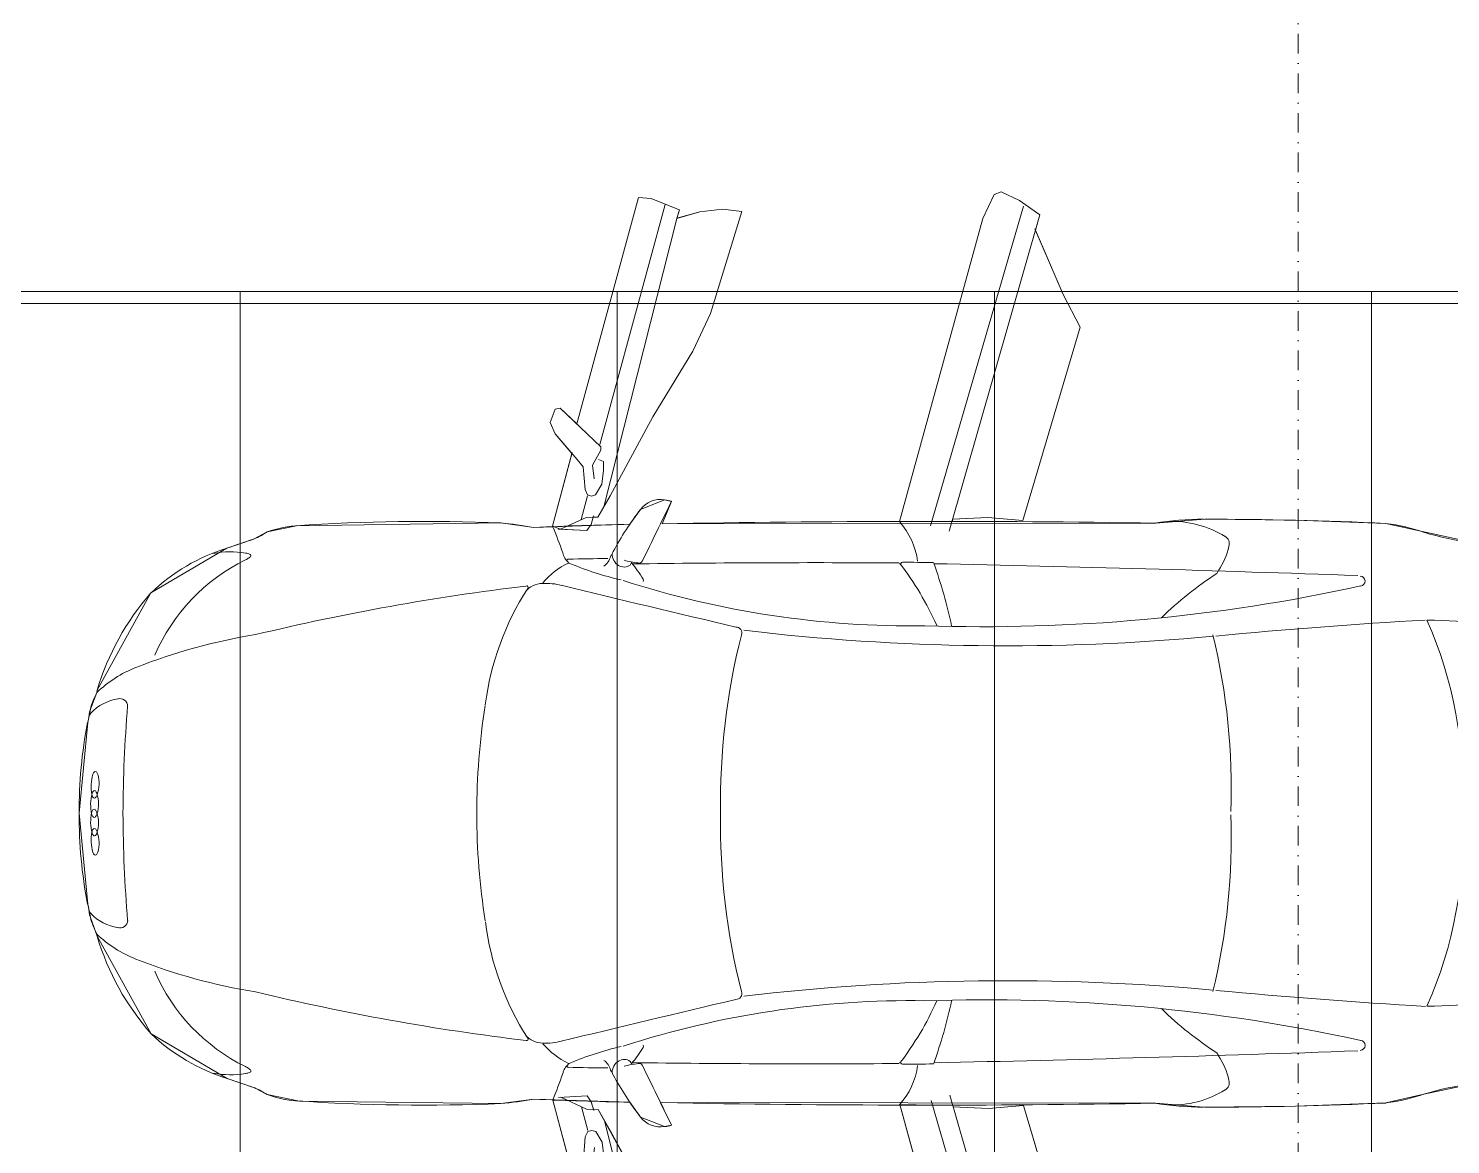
# Model space of a CAD drawing. Extents: x -1701 to 23780, y -363 to 7742.
# Drawn here: x 7463.5 to 7916, y 515.7 to 870.8 of the extents above; entities that cross this region are included whole.
import ezdxf
from ezdxf.xclip import XClip

# ---------------------------------------------------------------- set-up
doc = ezdxf.new("R2010")
doc.units = 0
doc.header["$LTSCALE"] = 25
doc.header["$MEASUREMENT"] = 0
doc.header["$XCLIPFRAME"] = 0
for name, pattern in [('Audi$0$DASHDOT2', [0.5, 0.25, -0.125, 0, -0.125]), ('Audi$0$DOT2', [0.125, 0, -0.125]), ('Audi$0$HIDDEN', [0.375, 0.25, -0.125])]:
    doc.linetypes.add(name, pattern=pattern)
doc.layers.get('0').update_dxf_attribs({"color": 9, "lineweight": 9})
for name, color, linetype, lineweight in [('Audi$0$04', 8, 'Continuous', 9), ('Audi$0$05', 8, 'Continuous', 9), ('Audi$0$06C', 8, 'Continuous', 9), ('Audi$0$06D', 8, 'Continuous', 9), ('Audi$0$11', 8, 'Continuous', 9), ('Audi$0$20', 8, 'Audi$0$DOT2', 9), ('Audi$0$24', 8, 'Audi$0$DASHDOT2', 9)]:
    doc.layers.add(name, color=color, linetype=linetype, lineweight=lineweight)

# ---------------------------------------------------------------- blocks, each defined once
blk = doc.blocks.new('Audi$0$p-audi-highlight_platform')
for p, q in [((0, 303.8), (660.6, 303.8)), ((150.3, 0), (150.3, 307.6)), ((270.3, 0), (270.3, 307.6)), ((390.3, 0), (390.3, 307.6)), ((510.3, 0), (510.3, 307.6))]:
    blk.add_line(p, q)
blk.add_lwpolyline([(0, 307.6), (660.6, 307.6), (660.6, 0), (0, 0)], close=True)
blk = doc.blocks.new('Audi$0$Group-321-1')
at = {"lineweight": 0}
for p, q in [((384783.0404, 69371.037), (384783.0455, 69371.0295)), ((384784.4115, 69370.3332), (384784.4025, 69370.333))]:
    blk.add_line(p, q, dxfattribs=at)
blk.add_lwpolyline([(384783.3299, 69371.7988), (384783.1493, 69371.5806), (384783.0089, 69371.3289), (384782.8745, 69371.074), (384782.8143, 69370.9298), (384782.099, 69369.5315), (384782.0492, 69369.5901), (384782.0346, 69369.5732), (384782.0266, 69369.4913), (384782.053, 69369.4394), (384781.9224, 69369.1627), (384781.8618, 69369.0762), (384781.5727, 69368.4935), (384781.5478, 69368.4017), (384781.5488, 69368.3546), (384781.5351, 69368.2638), (384781.5515, 69367.9843), (384781.5515, 69367.9843), (384781.749, 69367.6906), (384781.7549, 69367.6863), (384781.7923, 69367.6441), (384781.8263, 69367.6169), (384782.0711, 69367.4613), (384782.3403, 69367.353), (384782.3817, 69367.3414), (384782.4453, 69367.3332), (384782.7991, 69367.344), (384783.0363, 69367.4941), (384783.1021, 69367.5581), (384783.1403, 69367.5843), (384783.2058, 69367.6663), (384783.5053, 69368.2326), (384783.5403, 69368.3322), (384783.689, 69368.5997), (384783.7466, 69368.6084), (384783.8084, 69368.6626), (384783.8147, 69368.6844), (384783.7337, 69368.6844), (384784.4562, 69370.087), (384784.5363, 69370.2162), (384784.6671, 69370.4777), (384784.7897, 69370.7386), (384784.8195, 69370.8587), (384784.8615, 69371.012)], dxfattribs=at)
for centre, radius, start, end in [((384786.16, 69370.0997), 3.0479, 144.4513, 151.4415), ((384782.5383, 69372.3373), 0.9575, 316.2186, 325.7418), ((384783.6081, 69371.2726), 0.5525, 133.0237, 146.1228), ((384793.5272, 69365.622), 11.9668, 150.13727, 152.89723), ((384783.405, 69370.2154), 1.343, 60.0174, 86.688), ((384800.1056, 69364.1963), 18.1799, 156.13496, 158.24111), ((384865.0479, 69325.7189), 93.6961, 150.803073, 151.627747), ((384783.2749, 69371.4236), 0.0159, 339.0039, 150.3983), ((384777.8715, 69372.8535), 5.6052, 330.8944, 345.1644), ((384783.5314, 69370.1506), 1.343, 38.9682, 65.6387), ((384781.8315, 69372.3216), 3.0479, 334.2146, 341.2049), ((384783.1168, 69370.8333), 0.3186, 120.9729, 155.4756), ((384782.9706, 69371.0742), 0.0369, 91.8, 120.3439), ((384782.963, 69371.0791), 0.0326, 45.4864, 78.5544), ((384782.8486, 69370.9332), 0.2179, 28.7618, 50.9848), ((384783.7734, 69370.6126), 1.0105, 153.0695, 161.9186), ((384784.1506, 69371.1377), 1.1104, 185.593, 197.2706), ((384785.7608, 69370.6832), 0.9575, 159.9143, 169.4376), ((384768.9056, 69380.2116), 18.1799, 327.41502, 329.52117), ((384822.9409, 69349.5203), 45.4809, 151.91783, 153.89663), ((384776.6075, 69373.5829), 7.1236, 326.0794, 338.11644), ((384782.7341, 69368.9325), 2.0531, 60.6822, 76.5032), ((384784.272, 69370.9318), 0.5525, 339.5333, 352.6324), ((384788.9005, 69367.1922), 5.6052, 140.4918, 154.7617), ((384784.589, 69370.7491), 0.0159, 335.2578, 146.6522), ((384782.8801, 69368.8575), 2.0531, 49.1529, 64.974), ((384699.7855, 69410.5499), 93.6961, 334.028379, 334.853054), ((384773.8988, 69375.6976), 11.9668, 332.7589, 335.51885), ((384790.2301, 69366.5903), 7.1236, 147.53968, 159.57673), ((384783.8462, 69371.294), 1.1104, 288.3855, 300.0631), ((384784.4389, 69370.1168), 0.2179, 74.6714, 96.8944), ((384784.2014, 69370.2765), 0.3186, 330.1806, 4.6832), ((384784.4908, 69370.2948), 0.0326, 47.1018, 80.1697), ((384784.4824, 69370.2982), 0.0369, 5.3122, 33.8561), ((384825.273, 69347.607), 48.3027, 152.0551, 152.17195), ((384782.4028, 69368.6925), 1.5636, 74.9854, 82.5895), ((384782.4965, 69369.975), 0.2388, 70.6349, 104.3906), ((384783.6393, 69370.6814), 1.0105, 323.7375, 332.5866), ((384782.7293, 69369.2079), 0.9545, 86.6279, 100.516), ((384782.5618, 69370.1533), 0.00585, 151.7805, 223.8989), ((384821.1879, 69350.0129), 43.565, 152.47687, 153.59071), ((384780.1046, 69371.4451), 2.9727, 314.8855, 333.6766), ((384743.6698, 69390.211), 45.4809, 331.7595, 333.7383), ((384782.8782, 69368.4484), 1.5636, 43.0666, 50.6707), ((384783.1066, 69369.0142), 0.9545, 25.1401, 39.0282), ((384782.0988, 69369.5256), 0.08, 143.4719, 205.3483), ((384782.1495, 69369.4974), 0.1377, 137.1664, 146.6022), ((384967.4628, 69508.0027), 231.379, 216.741616, 216.794011), ((384678.7517, 69458.2208), 136.4506, 319.252602, 319.492588), ((384782.5149, 69369.582), 0.0186, 41.3859, 155.3161), ((384783.958, 69371.212), 2.1585, 228.5422, 243.7224), ((384786.4545, 69368.1856), 2.9727, 151.9795, 170.7706), ((384782.9196, 69369.9112), 0.9868, 205.182, 214.4777), ((384740.7557, 69390.9906), 48.3027, 333.48418, 333.60103), ((384795.1786, 69363.075), 14.5872, 154.13193, 155.3338), ((384783.8657, 69369.2721), 0.2388, 21.2655, 55.0212), ((384781.9661, 69369.5433), 0.2494, 316.3484, 326.7202), ((384782.1506, 69369.3741), 0.0194, 352.1473, 47.0793), ((384782.2653, 69368.9144), 0.4843, 94.4328, 101.9444), ((384782.1667, 69369.4142), 0.0112, 312.8599, 34.8105), ((384782.228, 69369.389), 0.00831, 38.2323, 92.0308), ((384745.0919, 69389.0738), 43.565, 332.06542, 333.17925), ((384783.9724, 69369.4292), 0.00585, 261.7572, 333.8756), ((384782.1239, 69369.3634), 0.0209, 210.1338, 261.901), ((384782.122, 69369.3451), 0.00941, 178.2704, 230.3207), ((384782.0852, 69369.2999), 0.0489, 5.7791, 50.9893), ((384782.1316, 69369.3958), 0.0541, 258.6932, 282.7156), ((384782.1321, 69369.3799), 0.0386, 287.1711, 347.5368), ((384791.1445, 69364.8055), 10.0957, 153.3898, 154.10666), ((384781.4441, 69369.9694), 0.9862, 309.9162, 319.8631), ((384784.0189, 69371.1807), 2.1585, 241.9337, 257.114), ((384781.8012, 69367.5574), 1.667, 81.8864, 84.9423), ((384782.0501, 69369.2603), 0.0543, 255.4486, 293.8595), ((384782.0653, 69369.2123), 0.00351, 147.6525, 275.8013), ((384782.3152, 69369.2019), 0.2415, 178.3112, 202.8017), ((384782.0803, 69369.2075), 0.00659, 121.6403, 166.7715), ((384783.0277, 69368.3243), 1.3873, 142.8163, 147.1796), ((384782.2724, 69369.0259), 0.196, 137.8698, 155.4348), ((384787.0532, 69366.1374), 5.9654, 150.48594, 156.73647), ((384782.1584, 69369.074), 0.0723, 153.7582, 202.5543), ((384783.5356, 69369.0581), 0.0186, 330.34, 84.2703), ((384789.1281, 69366.4456), 7.5187, 159.68697, 166.35156), ((384782.0818, 69369.0554), 0.00481, 20.9384, 175.9317), ((384782.8576, 69369.5029), 0.8909, 210.0252, 235.5657), ((384916.0429, 69336.4165), 136.4506, 166.163538, 166.403525), ((384783.6274, 69370.5018), 2.1511, 233.7694, 242.9353), ((384783.546, 69368.7124), 0.00831, 33.6253, 87.4238), ((384783.1387, 69368.4661), 0.4843, 23.7117, 31.2233), ((384783.5791, 69368.6408), 0.0194, 78.5769, 133.5088), ((384783.8241, 69368.5896), 0.2494, 158.9359, 169.3077), ((384783.6023, 69368.6773), 0.0112, 90.8456, 172.7962), ((384788.1969, 69600.0219), 231.379, 268.862115, 268.914511), ((384783.7323, 69368.6871), 0.08, 280.3078, 342.1843), ((384783.6798, 69368.7118), 0.1377, 339.054, 348.4897), ((384784.4746, 69368.4138), 0.9862, 165.793, 175.74), ((384783.5945, 69368.6292), 0.0386, 138.1193, 198.4851), ((384783.6078, 69368.6381), 0.0541, 202.9405, 226.9629), ((384783.6345, 69370.4982), 2.1511, 242.7208, 251.8868), ((384774.6241, 69373.2856), 10.0957, 331.54946, 332.26633), ((384783.5569, 69368.5444), 0.0489, 74.6669, 119.8771), ((384770.8666, 69375.5547), 14.5872, 330.32233, 331.52419), ((384783.5722, 69368.6007), 0.00941, 255.3354, 307.3857), ((384783.5859, 69368.613), 0.0209, 223.7551, 275.5224), ((384783.5672, 69369.5788), 0.9868, 271.1784, 280.4742), ((384781.8971, 69368.3577), 0.3521, 155.6746, 172.8272), ((384783.2251, 69368.5368), 0.196, 330.2214, 347.7863), ((384783.3432, 69368.6743), 0.2415, 282.8545, 307.345), ((384783.4846, 69368.4866), 0.00659, 318.8847, 4.0158), ((384783.5452, 69368.4928), 0.0543, 191.7966, 230.2075), ((384783.2716, 69369.2904), 0.8909, 250.0904, 275.6309), ((384783.3307, 69368.4723), 0.0723, 283.1018, 331.8979), ((384783.4973, 69368.4773), 0.00351, 209.8549, 338.0036), ((384782.3066, 69367.2979), 1.667, 40.7138, 43.7698), ((384781.2507, 69368.3722), 0.2986, 356.6067, 5.6602), ((384777.1322, 69372.6032), 7.5187, 319.30457, 325.96916), ((384783.3602, 69368.3991), 0.00481, 309.7244, 104.7177), ((384764.3472, 69370.8859), 17.3868, 351.32617, 351.63129), ((384781.8007, 69368.141), 0.2809, 142.998, 163.907), ((384781.6108, 69368.2877), 0.0411, 126.4313, 146.9765), ((384781.5894, 69368.3179), 0.00398, 74.7912, 133.7856), ((384781.5845, 69368.3135), 0.0102, 1.6376, 54.3963), ((384781.5006, 69368.3013), 0.0949, 358.817, 7.3839), ((384782.2012, 69368.2894), 0.6058, 179.0659, 219.4798), ((384782.2148, 69368.7415), 1.3873, 338.4765, 342.8399), ((384782.1373, 69368.159), 0.6112, 170.0439, 196.5991), ((384783.574, 69367.6511), 1.8423, 162.0199, 174.3284), ((384778.0913, 69370.7376), 5.9654, 328.91966, 335.17019), ((384782.3166, 69368.2853), 0.8221, 201.4762, 226.3392), ((384782.1191, 69367.7954), 0.3803, 174.3105, 196.6697), ((384781.8274, 69367.732), 0.0243, 63.7649, 169.9953), ((384784.0992, 69371.3805), 4.2739, 238.0489, 242.6341), ((384781.9405, 69367.6889), 0.1449, 160.4215, 200.1828), ((384781.9367, 69367.8086), 0.2189, 213.4367, 228.8733), ((384781.3493, 69368.793), 1.8423, 311.3278, 323.6363), ((384782.901, 69367.8424), 0.3521, 312.8289, 329.9815), ((384781.8626, 69367.7093), 0.0958, 222.8673, 244.0075), ((384781.8298, 69367.649), 0.0272, 202.2018, 232.2843), ((384782.6953, 69368.7143), 1.3999, 231.6246, 243.5204), ((384784.0734, 69371.3937), 4.2739, 243.022, 247.6072), ((384783.2896, 69367.3257), 0.2986, 119.996, 129.0494), ((384781.9795, 69367.566), 0.00393, 106.148, 191.2356), ((384781.9926, 69367.569), 0.0174, 192.4725, 226.4338), ((384781.9842, 69367.5477), 0.0228, 79.7433, 104.6743), ((384782.0763, 69367.6572), 0.139, 226.4813, 253.2418), ((384781.9679, 69367.4673), 0.1048, 43.0274, 79.064), ((384782.0325, 69367.5354), 0.00393, 108.0079, 193.0955), ((384782.0455, 69367.5388), 0.0174, 194.3324, 228.2937), ((384782.0378, 69367.5173), 0.0228, 81.6031, 106.5342), ((384782.0242, 69367.4364), 0.1048, 44.8873, 80.9239), ((384782.0223, 69367.5184), 0.0302, 24.4378, 42.4802), ((384782.0457, 69367.5282), 0.00493, 273.6822, 33.6822), ((384782.6682, 69368.0497), 0.6058, 266.1764, 306.5902), ((384782.7811, 69367.6377), 0.2809, 321.7491, 342.6581), ((384783.0862, 69367.4874), 0.0949, 118.2722, 126.8391), ((384795.1854, 69355.0563), 17.3868, 134.02483, 134.32996), ((384783.0473, 69367.5626), 0.0102, 71.2598, 124.0185), ((384783.0109, 69367.569), 0.0411, 338.6796, 359.2249), ((384783.048, 69367.5692), 0.00398, 351.8705, 50.8649), ((384782.1264, 69367.6297), 0.139, 228.3412, 255.1017), ((384782.043, 69367.5459), 0.0229, 252.8528, 277.4764), ((384782.0856, 69367.5071), 0.00493, 90.1141, 210.1141), ((384782.1019, 69367.5147), 0.0229, 206.3199, 230.9435), ((384782.0905, 69367.4822), 0.0302, 81.316, 99.3585), ((384782.1758, 69367.6043), 0.139, 230.5544, 257.315), ((384782.0967, 69367.5174), 0.0229, 254.7126, 279.3362), ((384782.0783, 69367.4086), 0.1048, 44.7323, 80.7688), ((384782.0769, 69367.4892), 0.0302, 26.2976, 44.3401), ((384782.0999, 69367.4998), 0.00493, 275.5421, 35.5421), ((384782.1404, 69367.4796), 0.00493, 91.9739, 211.9739), ((384782.146, 69367.4549), 0.0302, 83.1759, 101.2183), ((384782.1362, 69367.3809), 0.1048, 46.5921, 82.6287), ((384782.1361, 69367.4668), 0.0228, 19.1219, 44.053), ((384782.5995, 69367.9217), 0.6112, 289.0571, 315.6122), ((384782.7254, 69368.6988), 1.3999, 242.1358, 254.0316), ((384782.1563, 69367.4877), 0.0229, 208.1798, 232.8034), ((384782.2273, 69367.5797), 0.139, 232.4143, 259.1748), ((384782.1491, 69367.4857), 0.0174, 257.3624, 291.3237), ((384782.1539, 69367.4731), 0.00393, 292.5606, 17.6483), ((384782.2044, 69367.4602), 0.0174, 259.2223, 293.1836), ((384782.1921, 69367.441), 0.0228, 20.9818, 45.9129), ((384782.2096, 69367.4478), 0.00393, 294.4205, 19.5081), ((384782.4333, 69367.421), 0.0243, 315.6609, 61.8912), ((384782.3323, 69367.4878), 0.1449, 285.4734, 325.2346), ((384782.3147, 69367.695), 0.3803, 288.9864, 311.3457), ((384782.3942, 69367.4364), 0.0958, 241.6486, 262.7889), ((384782.3644, 69367.3745), 0.0272, 253.3718, 283.4544), ((384782.4317, 69367.5545), 0.2189, 256.7829, 272.2195), ((384782.5977, 69368.1411), 0.8221, 259.3169, 284.18)]:
    blk.add_arc(centre, radius, start, end, dxfattribs=at)
blk = doc.blocks.new('Audi$0$Group-322-1')
for p, q in [((384781.331, 69370.2105), (384781.2966, 69370.1597)), ((384781.5743, 69369.9737), (384781.331, 69370.2105)), ((384781.2966, 69370.1597), (384781.2703, 69370.0916)), ((384781.2703, 69370.0916), (384781.2557, 69370.0172)), ((384781.2352, 69370.0373), (384781.1991, 69370.0045)), ((384781.2557, 69370.0172), (384781.2352, 69370.0373)), ((384781.9623, 69369.3941), (384781.2557, 69370.0169)), ((384781.2557, 69370.0169), (384781.2754, 69369.9991)), ((384781.1619, 69369.9731), (384781.1407, 69369.9383)), ((384781.1991, 69370.0045), (384781.1619, 69369.9731)), ((384781.784, 69369.4706), (384781.1997, 69370.004)), ((384781.6545, 69369.8691), (384781.5743, 69369.9737)), ((384781.1407, 69369.9383), (384781.6919, 69369.4347)), ((384781.7823, 69369.6607), (384781.6545, 69369.8691)), ((384781.9441, 69369.4245), (384781.7823, 69369.6607)), ((384781.6228, 69369.4109), (384781.7921, 69369.4695)), ((384781.7921, 69369.4695), (384781.8013, 69369.4647)), ((384781.8013, 69369.4647), (384781.8317, 69369.4193)), ((384781.8241, 69369.4453), (384781.8377, 69369.4563)), ((384781.8377, 69369.4563), (384781.862, 69369.4435)), ((384781.862, 69369.4435), (384781.8993, 69369.4183)), ((384781.6183, 69369.395), (384781.6228, 69369.4109)), ((384781.6494, 69369.3621), (384781.6183, 69369.395)), ((384781.7937, 69369.3845), (384781.6889, 69369.3595)), ((384781.8226, 69369.3912), (384781.7937, 69369.3845)), ((384781.8894, 69369.3631), (384781.8226, 69369.3912)), ((384781.8317, 69369.4193), (384781.8727, 69369.4049)), ((384781.8993, 69369.4183), (384781.9205, 69369.3851)), ((384781.9205, 69369.3851), (384781.9175, 69369.372)), ((384781.9863, 69369.3597), (384781.9441, 69369.4245)), ((384781.6889, 69369.3595), (384781.6494, 69369.3621)), ((384781.7664, 69369.3807), (384781.9464, 69369.2177)), ((384781.9084, 69369.3622), (384781.8894, 69369.3631)), ((384781.9175, 69369.372), (384781.9084, 69369.3622)), ((384781.9692, 69369.3081), (384781.9114, 69369.3606)), ((384781.97, 69369.3257), (384781.9863, 69369.3597)), ((384781.9978, 69369.329), (384781.9767, 69369.3483)), ((384781.9625, 69369.2298), (384782.008, 69369.3088)), ((384781.9659, 69369.2362), (384781.97, 69369.3257)), ((384782.008, 69369.3088), (384781.9978, 69369.329))]:
    blk.add_line(p, q)
blk.add_lwpolyline([(384781.331, 69370.2105), (384781.5743, 69369.9737), (384781.6545, 69369.8691), (384781.7823, 69369.6607), (384781.9441, 69369.4245), (384781.9863, 69369.3597), (384781.9796, 69369.3457), (384781.9978, 69369.329), (384782.008, 69369.3088), (384781.9659, 69369.2362), (384781.9464, 69369.2177), (384781.7687, 69369.3785), (384781.6889, 69369.3595), (384781.6494, 69369.3621), (384781.6183, 69369.395), (384781.6228, 69369.4109), (384781.6919, 69369.4347), (384781.1407, 69369.9383), (384781.1619, 69369.9731), (384781.1991, 69370.0045), (384781.2352, 69370.0373), (384781.2557, 69370.0169), (384781.2703, 69370.0916), (384781.2966, 69370.1597)], close=True)
blk = doc.blocks.new('Audi$0$Group-323-1')
for p, q in [((384784.0265, 69368.5095), (384784.2703, 69368.527)), ((384784.2703, 69368.527), (384784.4021, 69368.5228)), ((384783.5713, 69368.4048), (384783.609, 69368.4878)), ((384783.609, 69368.4878), (384783.6313, 69368.4913)), ((384783.6313, 69368.4913), (384783.6593, 69368.4854)), ((384783.6449, 69368.4667), (384783.663, 69368.4998)), ((384783.663, 69368.4998), (384783.7403, 69368.5033)), ((384783.7049, 69368.5004), (384784.6228, 69368.2891)), ((384783.7403, 69368.5033), (384784.0265, 69368.5095)), ((384784.4021, 69368.5228), (384784.7363, 69368.4631)), ((384783.5745, 69368.4113), (384783.6449, 69368.4667)), ((384783.631, 69368.4558), (384783.7074, 69368.4395)), ((384783.7131, 69368.4511), (384783.7105, 69368.438)), ((384783.7105, 69368.438), (384783.7223, 69368.4231)), ((384783.7219, 69368.4612), (384783.7131, 69368.4511)), ((384783.7613, 69368.4632), (384783.7219, 69368.4612)), ((384783.8035, 69368.4477), (384783.7613, 69368.4632)), ((384783.8016, 69368.4089), (384783.766, 69368.4339)), ((384783.8281, 69368.4354), (384783.8035, 69368.4477)), ((384783.8271, 69368.4179), (384783.8281, 69368.4354)), ((384784.7363, 69368.4631), (384784.715, 69368.4056)), ((384783.7223, 69368.4231), (384783.784, 69368.3851)), ((384783.8561, 69368.4106), (384783.8016, 69368.4089)), ((384783.8654, 69368.406), (384783.8561, 69368.4106)), ((384783.9165, 69368.2343), (384783.8654, 69368.406)), ((384783.871, 69368.4001), (384784.645, 69368.2361)), ((384784.715, 69368.4056), (384784.6751, 69368.3445)), ((384783.8082, 69368.3333), (384783.5708, 69368.3847)), ((384783.784, 69368.3851), (384783.7954, 69368.3578)), ((384783.7954, 69368.3578), (384783.8361, 69368.258)), ((384784.6751, 69368.3445), (384784.6231, 69368.2893)), ((384784.626, 69368.1499), (384783.8955, 69368.3044)), ((384783.8361, 69368.258), (384783.8613, 69368.2275)), ((384784.6228, 69368.2891), (384784.5969, 69368.2948)), ((384784.6231, 69368.2893), (384784.6514, 69368.2844)), ((384784.6514, 69368.2844), (384784.6458, 69368.2359)), ((384783.8613, 69368.2275), (384783.9062, 69368.2214)), ((384783.9062, 69368.2214), (384783.9165, 69368.2343)), ((384784.6458, 69368.2359), (384784.642, 69368.1874)), ((384784.642, 69368.1874), (384784.626, 69368.1499))]:
    blk.add_line(p, q)
blk.add_lwpolyline([(384783.6295, 69368.491), (384783.6556, 69368.4862), (384783.663, 69368.4998), (384784.0265, 69368.5095), (384784.2703, 69368.527), (384784.4021, 69368.5228), (384784.7363, 69368.4631), (384784.715, 69368.4056), (384784.6751, 69368.3445), (384784.6228, 69368.2891), (384784.6514, 69368.2844), (384784.642, 69368.1874), (384784.626, 69368.1499), (384783.8955, 69368.3044), (384783.9165, 69368.2343), (384783.9062, 69368.2214), (384783.8613, 69368.2275), (384783.8361, 69368.258), (384783.8051, 69368.334), (384783.5708, 69368.3847)], close=True)
blk = doc.blocks.new('Audi$0$Group-324-1')
for p, q in [((384781.7031, 69371.0121), (384781.6524, 69370.9735)), ((384781.7733, 69371.0498), (384781.7031, 69371.0121)), ((384782.4941, 69370.2883), (384781.7252, 69371.016)), ((384782.5366, 69370.3335), (384781.7733, 69371.0498)), ((384781.8057, 69371.015), (384782.0321, 69370.9999)), ((384781.6524, 69370.9735), (384781.6499, 69370.9499)), ((384782.0321, 69370.9999), (384782.1497, 69371.0007)), ((384782.1497, 69371.0007), (384782.6141, 69370.5571)), ((384781.6499, 69370.9499), (384781.7011, 69370.8824)), ((384781.7011, 69370.8824), (384782.4371, 69370.2063)), ((384782.6141, 69370.5571), (384782.5545, 69370.4624)), ((384782.5545, 69370.4624), (384782.5076, 69370.3596))]:
    blk.add_line(p, q)
blk.add_lwpolyline([(384782.6141, 69370.5571), (384782.1497, 69371.0007), (384782.0321, 69370.9999), (384781.8107, 69371.0146), (384781.7733, 69371.0498), (384781.7031, 69371.0121), (384781.6524, 69370.9735), (384781.6499, 69370.9499), (384781.7011, 69370.8824), (384782.4371, 69370.2063), (384782.5131, 69370.3555), (384782.5079, 69370.3604), (384782.5545, 69370.4624)], close=True)
blk = doc.blocks.new('Audi$0$Group-325-1')
for p, q in [((384784.2699, 69369.7089), (384784.2277, 69369.6053)), ((384784.901, 69369.5901), (384784.2699, 69369.7089)), ((384784.2277, 69369.6053), (384784.1715, 69369.5072)), ((384784.9688, 69369.494), (384784.901, 69369.5901)), ((384784.1334, 69369.5156), (384785.1602, 69369.3127)), ((384785.1131, 69369.3188), (384784.9688, 69369.494)), ((384784.1214, 69369.4547), (384785.1608, 69369.254)), ((384785.0663, 69369.1565), (384784.0879, 69369.3606)), ((384785.1602, 69369.3127), (384785.1706, 69369.2337)), ((384785.1706, 69369.2337), (384785.1687, 69369.1701)), ((384785.1687, 69369.1701), (384785.151, 69369.1543)), ((384785.151, 69369.1543), (384785.0663, 69369.1565))]:
    blk.add_line(p, q)
blk.add_lwpolyline([(384784.2699, 69369.7089), (384784.901, 69369.5901), (384784.9688, 69369.494), (384785.1099, 69369.3227), (384785.1602, 69369.3127), (384785.1706, 69369.2337), (384785.1687, 69369.1701), (384785.151, 69369.1543), (384785.0663, 69369.1565), (384784.0879, 69369.3606), (384784.1366, 69369.4517), (384784.166, 69369.5091), (384784.1719, 69369.508), (384784.2277, 69369.6053)], close=True)
blk = doc.blocks.new('Audi$0$p-audi_arac')
at = {"xscale": 99.99999999999999, "yscale": 99.99999999999999, "zscale": 99.99999999999999, "rotation": 117.1763778173342}
for name in ['Audi$0$Group-321-1', 'Audi$0$Group-323-1', 'Audi$0$Group-325-1', 'Audi$0$Group-324-1', 'Audi$0$Group-322-1']:
    blk.add_blockref(name, (23745751.03, -31061967.79), dxfattribs=at)
blk = doc.blocks.new('Audi')
at = {"layer": 'Audi$0$06C'}
blk.add_lwpolyline([(7676.22, 1215.64), (7737.75, 1104.54, 0.030791), (7109.42, 704.15), (7109.42, 847.7)], format="xyb", dxfattribs=at)
at = {"layer": 'Audi$0$06D'}
blk.add_lwpolyline([(7110.87, 867.48, -0.026656), (7669.43, 1217.59), (7645.2, 1261.33, 0.024327), (7129.77, 941.6, 0.024327)], format="xyb", dxfattribs=at)
at = {"layer": 'Audi$0$11'}
blk.add_lwpolyline([(7129.5, 946.27, -0.02439), (7646.76, 1266.77), (7674.86, 1216.03, 0.026932), (7110.87, 862.59), (7110.87, 861.37, -0.027001), (7676.22, 1215.64), (7647.15, 1268.13, 0.024402), (7129.5, 947.48)], format="xyb", dxfattribs=at)
at = {"layer": 'Audi$0$20', "linetype": 'Audi$0$HIDDEN'}
blk.add_lwpolyline([(7109.42, 775.36, -0.029077), (7709.78, 1155.04)], format="xyb", dxfattribs=at)
at = {"layer": 'Audi$0$24'}
blk.add_lwpolyline([(7867.5, 195), (7867.5, 4035)], dxfattribs=at)
at = {"layer": 'Audi$0$04'}
ref = blk.add_blockref('Audi$0$p-audi_arac', (8070.9, 820.84), dxfattribs=dict(at, rotation=180))
XClip(ref).set_block_clipping_path([(78.7122941336, 1.0544697778), (604.8782045665, 398.767110667)])
at = {"layer": 'Audi$0$05', "xscale": -1}
blk.add_blockref('Audi$0$p-audi-highlight_platform', (8041.16, 479.43), dxfattribs=at)

msp = doc.modelspace()

# ---------------------------------------------------------------- block references
at = {"color": 6}
msp.add_blockref('Audi', (0, 0), dxfattribs=at)

doc.saveas('drawing.dxf')
